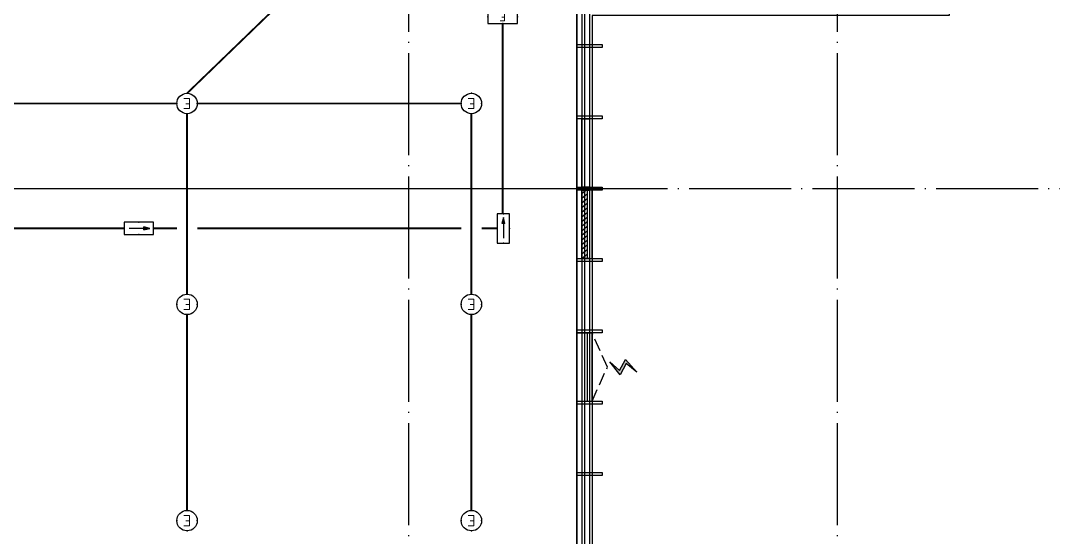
# Model space of a CAD drawing. Extents: x -292644 to 261407, y -12902 to 435090.
# Drawn here: x 120957 to 141197, y 179759 to 189898 of the extents above; entities that cross this region are included whole.
import ezdxf
from ezdxf.enums import TextEntityAlignment as Align
from ezdxf.xclip import XClip

# ---------------------------------------------------------------- set-up
doc = ezdxf.new("R2010")
doc.units = 0
doc.header["$LTSCALE"] = 1000
doc.header["$MEASUREMENT"] = 0
for name, pattern in [('104-10 轴网$0$DOTE', [2.42, 2, -0.2, 0.02, -0.2]), ('8#楼幕墙$0$109-34 轴网$0$L1$0$$AUDIT_BAD_LTYPE1', [0]), ('8#楼幕墙$0$DASH', [0.35, 0.25, -0.1]), ('DASH', [0.35, 0.25, -0.1]), ('X-104 8#10#平面_t3$0$109-34 轴网$0$L1$0$$AUDIT_BAD_LTYPE1', [0]), ('X-104 8#10#平面_t3$0$DASH', [0.35, 0.25, -0.1])]:
    doc.linetypes.add(name, pattern=pattern)
doc.layers.get('0').update_dxf_attribs({"linetype": 'CONTINUOUS'})
doc.layers.get('Defpoints').update_dxf_attribs({"linetype": 'CONTINUOUS'})
for name, color, linetype in [('104-10 轴网$0$A_AXIS-轴线', 36, '104-10 轴网$0$DOTE'), ('8#楼幕墙$0$04-电动窗', 1, 'CONTINUOUS'), ('8#楼幕墙$0$A-C_玻璃幕墙', 140, 'CONTINUOUS'), ('8#楼幕墙$0$A-TECH_结构', 21, 'CONTINUOUS'), ('EQUIP-照明', 3, 'CONTINUOUS'), ('WIRE-应急', 2, 'DASH'), ('X-104 8#10#平面_t3$0$A-SUR_看线', 231, 'CONTINUOUS'), ('X-104 8#10#平面_t3$0$A-TECH_结构', 21, 'CONTINUOUS')]:
    doc.layers.add(name, color=color, linetype=linetype)
doc.layers.add('X-104 8#10#平面_t3$0$000套内', color=226, linetype='CONTINUOUS', lineweight=30, plot=False)
doc.styles.add('_TEL_DIM', font='SIMPLEX', dxfattribs={"width": 0.7, "height": 3.5, "bigfont": 'HZTXT'})
doc.styles.get("Standard").update_dxf_attribs({"font": 'gbenor.shx', "bigfont": 'gbcbig.shx'})

# ---------------------------------------------------------------- blocks, each defined once
blk = doc.blocks.new('104-10 轴网')
at = {"layer": '104-10 轴网$0$A_AXIS-轴线', "linetype": '104-10 轴网$0$DOTE'}
for p, q in [((137230, 40100), (137230, -6500)), ((145630, 40100), (145630, -6500)), ((168930, 8400), (113930, 8400))]:
    blk.add_line(p, q, dxfattribs=at)
blk = doc.blocks.new('X-104 8#10#平面_t3$0$fdhggh')
at = {"layer": 'X-104 8#10#平面_t3$0$A-TECH_结构', "linetype": 'X-104 8#10#平面_t3$0$109-34 轴网$0$L1$0$$AUDIT_BAD_LTYPE1'}
blk.add_lwpolyline([(27100, 194500), (42500, 194500), (42500, 216500), (24700, 216500), (24700, 215100), (13500, 215100), (13500, 208400), (13500, 208400), (13500, 203250), (8750, 203250), (8750, 206500), (8750, 206500), (8750, 206700), (-3300, 206700), (-3300, 188900), (-1900, 188900), (-1900, 177700), (20100, 177700), (20100, 190300), (27100, 190300)], close=True, dxfattribs=at)
blk = doc.blocks.new('8#楼幕墙$0$ii')
blk.add_lwpolyline([(-1340, 0), (0, 0), (0, -150), (-1340, -150)], close=True)
blk = doc.blocks.new('8#楼幕墙$0$$TCHSYS$WIN2D')
for p, q in [((-0.5, 0.5), (0.5, 0.5)), ((-0.5, 0.5), (-0.5, -0.5)), ((0.5, 0.5), (0.5, -0.5)), ((0.5, 0.167), (-0.5, 0.167)), ((0.5, -0.167), (-0.5, -0.167)), ((-0.5, -0.5), (0.5, -0.5))]:
    blk.add_line(p, q)
blk = doc.blocks.new('8#楼幕墙$0$开启扇')
at = {"layer": '8#楼幕墙$0$04-电动窗'}
h = blk.add_hatch(color=1, dxfattribs=at)
h.dxf.hatch_style = 1
h.paths.add_polyline_path([(771, 399), (600, 588), (817, 705), (569, 925), (738, 715), (521, 598)])
at = {"linetype": '8#楼幕墙$0$DASH'}
blk.add_lwpolyline([(0, 50), (670, 350), (1340, 50)], dxfattribs=at)
at = {"layer": '8#楼幕墙$0$04-电动窗', "color": 1}
blk.add_lwpolyline([(771, 399), (600, 588), (817, 705), (569, 925), (738, 715), (521, 598), (771, 399)], close=True, dxfattribs=at)
at = {"xscale": -1340, "yscale": 300, "zscale": 1340, "rotation": 180}
blk.add_blockref('8#楼幕墙$0$$TCHSYS$WIN2D', (670, -100), dxfattribs=at)
blk = doc.blocks.new('8#楼幕墙$0$$WINLIB2D$00000039')
at = {"color": 0}
for points in [[(-0.5, 0.5), (-0.5, -0.5)], [(0.5, 0.5), (-0.5, 0.5)], [(0.5, -0.5), (0.5, 0.5)], [(-0.5, 0.167), (0.5, 0.167)], [(-0.384, -0.167), (-0.448, 0.167)], [(-0.316, -0.167), (-0.38, 0.167)], [(-0.248, -0.167), (-0.312, 0.167)], [(-0.18, -0.167), (-0.244, 0.167)], [(-0.112, -0.167), (-0.176, 0.167)], [(-0.044, -0.167), (-0.108, 0.167)], [(0.024, -0.167), (-0.04, 0.167)], [(0.092, -0.167), (0.028, 0.167)], [(0.16, -0.167), (0.096, 0.167)], [(0.228, -0.167), (0.164, 0.167)], [(0.296, -0.167), (0.232, 0.167)], [(0.364, -0.167), (0.3, 0.167)], [(0.432, -0.167), (0.368, 0.167)], [(0.5, -0.167), (0.436, 0.167)], [(-0.452, -0.167), (-0.5, 0.084)], [(-0.5, -0.167), (0.5, -0.167)], [(0.5, -0.5), (-0.5, -0.5)]]:
    blk.add_lwpolyline(points, dxfattribs=at)
blk = doc.blocks.new('8#楼幕墙')
at = {"layer": '8#楼幕墙$0$A-C_玻璃幕墙'}
for points in [[(7600, 207000), (7600, 208400), (13200, 208400), (13200, 215400), (24400, 215400), (24400, 216800), (42800, 216800), (42800, 194200), (27400, 194200), (27400, 190000), (20400, 190000), (20400, 177400), (-2200, 177400), (-2200, 188600), (-3600, 188600), (-3600, 207000)], [(7650, 206950), (7650, 208350), (13250, 208350), (13250, 215350), (24450, 215350), (24450, 216750), (42750, 216750), (42750, 194250), (27350, 194250), (27350, 190050), (20350, 190050), (20350, 177450), (-2150, 177450), (-2150, 188650), (-3550, 188650), (-3550, 206950)], [(7800, 206800), (7800, 208200), (13400, 208200), (13400, 215200), (24600, 215200), (24600, 216600), (42600, 216600), (42600, 194400), (27200, 194400), (27200, 190200), (20200, 190200), (20200, 177600), (-2000, 177600), (-2000, 188800), (-3400, 188800), (-3400, 206800)], [(20100, 189370), (20100, 189430), (20600, 189430), (20600, 189370)], [(20100, 187970), (20100, 188030), (20600, 188030), (20600, 187970)], [(20100, 186570), (20100, 186630), (20600, 186630), (20600, 186570)], [(20100, 185170), (20100, 185230), (20600, 185230), (20600, 185170)], [(20100, 183770), (20100, 183830), (20600, 183830), (20600, 183770)], [(20100, 182370), (20100, 182430), (20600, 182430), (20600, 182370)], [(20100, 180970), (20100, 181030), (20600, 181030), (20600, 180970)]]:
    blk.add_lwpolyline(points, close=True, dxfattribs=at)
at = {"layer": '8#楼幕墙$0$A-TECH_结构'}
blk.add_lwpolyline([(7900, 206700), (7900, 208100), (13500, 208100), (13500, 215100), (24700, 215100), (24700, 216500), (42500, 216500), (42500, 194500), (27100, 194500), (27100, 190300), (20100, 190300), (20100, 177700), (-1900, 177700), (-1900, 188900), (-3300, 188900), (-3300, 206700)], close=True, dxfattribs=at)
at = {"layer": '8#楼幕墙$0$A-C_玻璃幕墙', "rotation": 270}
blk.add_blockref('8#楼幕墙$0$ii', (20350, 186630), dxfattribs=at)
at = {"layer": '8#楼幕墙$0$A-C_玻璃幕墙', "linetype": '8#楼幕墙$0$109-34 轴网$0$L1$0$$AUDIT_BAD_LTYPE1', "rotation": 270}
blk.add_blockref('8#楼幕墙$0$ii', (20350, 185230), dxfattribs=at)
at = {"layer": '8#楼幕墙$0$A-C_玻璃幕墙', "linetype": '8#楼幕墙$0$109-34 轴网$0$L1$0$$AUDIT_BAD_LTYPE1', "xscale": -1, "rotation": 270}
blk.add_blockref('8#楼幕墙$0$开启扇', (20350, 182430), dxfattribs=at)
at = {"layer": 'Defpoints', "color": 2, "linetype": '8#楼幕墙$0$109-34 轴网$0$L1$0$$AUDIT_BAD_LTYPE1', "xscale": 1340, "yscale": 300.0000000000001, "zscale": -1340, "rotation": 270}
blk.add_blockref('8#楼幕墙$0$$WINLIB2D$00000039', (20250, 185900), dxfattribs=at)
blk = doc.blocks.new('X-104 8#10#平面_t3')
at = {"layer": 'X-104 8#10#平面_t3$0$000套内'}
blk.add_lwpolyline([(108307, 188750), (108307, 190300), (108307, 195650), (108307, 195650), (108307, 206850), (120407, 206850), (120407, 203050), (120057, 203050), (120057, 200250), (121707, 200250), (121707, 190900), (128807, 190900), (128807, 190200), (132007, 190200), (132007, 177550), (120807, 177550), (120807, 177550), (109707, 177550), (109707, 188750), (108307, 188750)], dxfattribs=at)
at = {"layer": 'X-104 8#10#平面_t3$0$A-SUR_看线', "linetype": 'X-104 8#10#平面_t3$0$DASH', "ltscale": 2, "const_width": 30}
blk.add_lwpolyline([(131857, 186600), (109857, 186600)], dxfattribs=at)
at = {"linetype": 'X-104 8#10#平面_t3$0$109-34 轴网$0$L1$0$$AUDIT_BAD_LTYPE1'}
ref = blk.add_blockref('8#楼幕墙', (111757, 0), dxfattribs=at)
XClip(ref).set_block_clipping_path([(-18549.9999999995, -12899.9999999999), (65550.0000000003, 284100.0000000003)])
blk.add_blockref('X-104 8#10#平面_t3$0$fdhggh', (111757, 0), dxfattribs=at)
ref = blk.add_blockref('104-10 轴网', (-8673, 178200), dxfattribs=at)
XClip(ref).set_block_clipping_path([(104379.5977508624, -11900), (178479.5977508624, 45500)])
blk = doc.blocks.new('$equip$00001147')
blk.add_circle((0, 0), 0.5)
at = {"flags": 9}
blk.add_attdef('A', (0, 0), '', height=0.00002, dxfattribs=at)
blk = doc.blocks.new('$equip_U$00000361(HT0843)')
for p in [(-0.5, 0), (0, 0.5), (0.5, 0), (0, -0.5)]:
    blk.add_point(p)
blk.add_blockref('$equip$00001147', (0, 0))
at = {"color": 7, "style": '_TEL_DIM'}
blk.add_attdef('$TEXT$', text='', height=0.5, dxfattribs=at).set_placement((0, 0), align=Align.MIDDLE_CENTER)
at = {"color": 7, "style": '_TEL_DIM', "flags": 1}
for tag in ['A', 'REMARK']:
    blk.add_attdef(tag, text='', height=0.000025, dxfattribs=at).set_placement((0, 0), align=Align.MIDDLE_CENTER)
blk = doc.blocks.new('$equip$00002534')
for p, q in [((-0.72, 0.66), (-0.72, 0)), ((0.72, 0.66), (-0.72, 0.66)), ((0.72, 0), (0.72, 0.66)), ((-0.72, 0), (0.72, 0))]:
    blk.add_line(p, q)
blk.add_lwpolyline([(-0.72, 0.66), (-0.72, 0), (0.72, 0), (0.72, 0.66), (-0.72, 0.66), (-0.72, 0)])
for p in [(0, 0.66), (-0.72, 0.33), (0, 0), (0.72, 0.33)]:
    blk.add_point(p)
at = {"color": 7, "style": '_TEL_DIM'}
blk.add_attdef('$TEXT$', text='', height=0.4, dxfattribs=at).set_placement((0, 0.33), align=Align.MIDDLE_CENTER)
at = {"color": 7, "style": '_TEL_DIM', "flags": 1}
blk.add_attdef('A', text='', height=0.00002, dxfattribs=at).set_placement((0, 0), align=Align.MIDDLE_CENTER)
blk = doc.blocks.new('$equip$00002541')
blk.add_hatch(color=256).paths.add_polyline_path([(-0.24, 0.372), (-0.528, 0.3), (-0.24, 0.228)])
for p, q in [((-0.72, 0.6), (-0.72, 0)), ((0.72, 0.6), (-0.72, 0.6)), ((0.72, 0), (0.72, 0.6)), ((-0.72, 0), (0.72, 0)), ((-0.24, 0.372), (-0.528, 0.3)), ((-0.528, 0.3), (-0.24, 0.228)), ((-0.24, 0.372), (-0.24, 0.228))]:
    blk.add_line(p, q)
at = {"color": 7}
blk.add_line((-0.48, 0.3), (0.48, 0.3), dxfattribs=at)
blk.add_lwpolyline([(-0.72, 0.6), (-0.72, 0), (0.72, 0), (0.72, 0.6), (-0.72, 0.6), (-0.72, 0)])
for p in [(0, 0.6), (-0.72, 0.3), (0, 0), (0.72, 0.3)]:
    blk.add_point(p)
at = {"color": 7, "style": '_TEL_DIM', "flags": 1}
blk.add_attdef('A', text='', height=0.00002, dxfattribs=at).set_placement((0, 0), align=Align.MIDDLE_CENTER)

msp = doc.modelspace()

# ---------------------------------------------------------------- linework, layer by layer
at = {"layer": 'WIRE-应急', "linetype": 'DASH', "const_width": 35}
for points in [[(127347, 191499), (124218, 188472)], [(130404, 189839), (130404, 186110)], [(124018, 188272), (116261, 188272)], [(129591, 188272), (124418, 188272)], [(124218, 188072), (124218, 184531)], [(129791, 188072), (129791, 184531)], [(122987, 185822), (116261, 185822)], [(124018, 185822), (123563, 185822)], [(129591, 185822), (124418, 185822)], [(130299, 185822), (129991, 185822)], [(124218, 180287), (124218, 184131)], [(129791, 180287), (129791, 184131)]]:
    msp.add_lwpolyline(points, dxfattribs=at)

# ---------------------------------------------------------------- block references
msp.add_blockref('X-104 8#10#平面_t3', (0, 0))
at = {"layer": 'EQUIP-照明', "xscale": 400, "yscale": 400, "zscale": 400, "rotation": 180}
for name, p in [('$equip$00002534', (130404, 190103)), ('$equip_U$00000361(HT0843)', (124218, 188272)), ('$equip_U$00000361(HT0843)', (129791, 188272)), ('$equip_U$00000361(HT0843)', (124218, 184331)), ('$equip_U$00000361(HT0843)', (129791, 184331)), ('$equip_U$00000361(HT0843)', (124218, 180087)), ('$equip_U$00000361(HT0843)', (129791, 180087))]:
    msp.add_blockref(name, p, dxfattribs=at).add_auto_attribs({'$TEXT$': 'E'})
at = {"layer": 'EQUIP-照明', "xscale": 400, "yscale": 400, "zscale": 400}
for p, rotation in [((130299, 185822), 270), ((123275, 185942), 180)]:
    msp.add_blockref('$equip$00002541', p, dxfattribs=dict(at, rotation=rotation))

doc.saveas('drawing.dxf')
